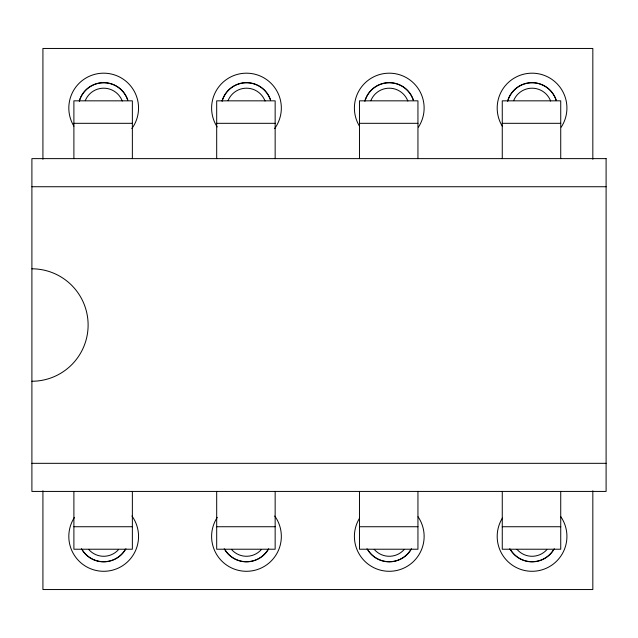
<?xml version="1.0" encoding="UTF-8"?>
<svg xmlns="http://www.w3.org/2000/svg" width="638" height="638" viewBox="0 0 638 638"><rect width="100%" height="100%" fill="white"/><g stroke="black" fill="none" stroke-linecap="round" stroke-linejoin="round"><path stroke-width="0.96" d="M73.896 123.317L132.361 123.317M216.689 123.317L275.153 123.317M359.473 123.317L417.946 123.317M502.265 123.317L560.73 123.317M31.9 186.735L606.1 186.735M31.9 463.324L606.1 463.324M73.896 526.733L132.361 526.733M216.689 526.733L275.153 526.733M359.473 526.733L417.946 526.733M502.265 526.733L560.73 526.733M592.83 159.269L592.83 48.456L42.921 48.456L42.921 159.269M592.83 490.781L592.83 589.544L42.921 589.544L42.921 490.781M560.73 158.623L560.73 100.836L502.265 100.836L502.265 158.623M560.73 491.427L560.73 549.222L502.265 549.222L502.265 491.427M417.946 158.623L417.946 100.836L359.473 100.836L359.473 158.623M417.946 491.427L417.946 549.222L359.473 549.222L359.473 491.427M275.153 158.623L275.153 100.836L216.689 100.836L216.689 158.623M275.153 491.427L275.153 549.222L216.689 549.222L216.689 491.427M132.361 158.623L132.361 100.836L73.896 100.836L73.896 158.623M132.361 491.427L132.361 549.222L73.896 549.222L73.896 491.427M31.9 268.813A56.216 56.216 0 0 1 88.116 325.029A56.216 56.216 0 0 1 31.9 381.245M507.784 101.051A25.265 25.265 0 0 1 556.057 100.158M364.992 101.051A25.265 25.265 0 0 1 413.265 100.158M222.199 101.051A25.265 25.265 0 0 1 270.472 100.158M79.407 101.051A25.265 25.265 0 0 1 127.68 100.158M268.112 549.47A25.265 25.265 0 0 1 225.334 550.259M546.854 549.661A19.85 19.85 0 0 1 517.003 549.374M513.63 100.668A19.85 19.85 0 0 1 550.626 101.035M404.061 549.661A19.85 19.85 0 0 1 374.211 549.374M370.837 100.668A19.85 19.85 0 0 1 407.841 101.035M261.269 549.661A19.85 19.85 0 0 1 231.427 549.374M228.045 100.668A19.85 19.85 0 0 1 265.049 101.035M118.485 549.661A19.85 19.85 0 0 1 88.634 549.374M85.253 100.668A19.85 19.85 0 0 1 122.257 101.035M410.904 549.47A25.265 25.265 0 0 1 368.126 550.259M125.319 549.47A25.265 25.265 0 0 1 82.541 550.259M553.696 549.47A25.265 25.265 0 0 1 510.918 550.259M507.625 101.003A25.424 25.424 0 0 1 556.216 100.102M502.265 126.157A34.867 34.867 0 0 1 509.738 81.257A34.867 34.867 0 0 1 555.243 82.007A34.867 34.867 0 0 1 561.233 127.129M79.248 101.003A25.424 25.424 0 0 1 127.839 100.102M73.896 126.157A34.867 34.867 0 0 1 81.831 80.874A34.867 34.867 0 0 1 127.759 82.828A34.867 34.867 0 0 1 131.827 128.621M560.858 516.772A34.867 34.867 0 0 1 555.523 562.214A34.867 34.867 0 0 1 509.786 563.258A34.867 34.867 0 0 1 502.393 518.112M554.31 548.728A25.424 25.424 0 0 1 509.802 548.728M364.832 101.003A25.424 25.424 0 0 1 413.424 100.102M359.473 126.157A34.867 34.867 0 0 1 366.946 81.257A34.867 34.867 0 0 1 412.451 82.007A34.867 34.867 0 0 1 418.44 127.129M418.065 516.772A34.867 34.867 0 0 1 412.738 562.214A34.867 34.867 0 0 1 367.002 563.258A34.867 34.867 0 0 1 359.601 518.112M411.518 548.728A25.424 25.424 0 0 1 367.01 548.728M131.954 516.022A34.867 34.867 0 0 1 127.385 562.006A34.867 34.867 0 0 1 81.185 563.067A34.867 34.867 0 0 1 74.502 517.346M125.941 548.728A25.424 25.424 0 0 1 81.425 548.728M222.04 101.003A25.424 25.424 0 0 1 270.632 100.102M217.167 126.938A34.867 34.867 0 0 1 224.153 81.265A34.867 34.867 0 0 1 270.329 82.621A34.867 34.867 0 0 1 274.619 128.621M274.747 516.022A34.867 34.867 0 0 1 270.169 562.006A34.867 34.867 0 0 1 223.978 563.067A34.867 34.867 0 0 1 217.295 517.346M268.726 548.728A25.424 25.424 0 0 1 224.217 548.728M606.1 158.623L31.9 158.623L31.9 491.427L606.1 491.427L606.1 158.623"/></g></svg>
